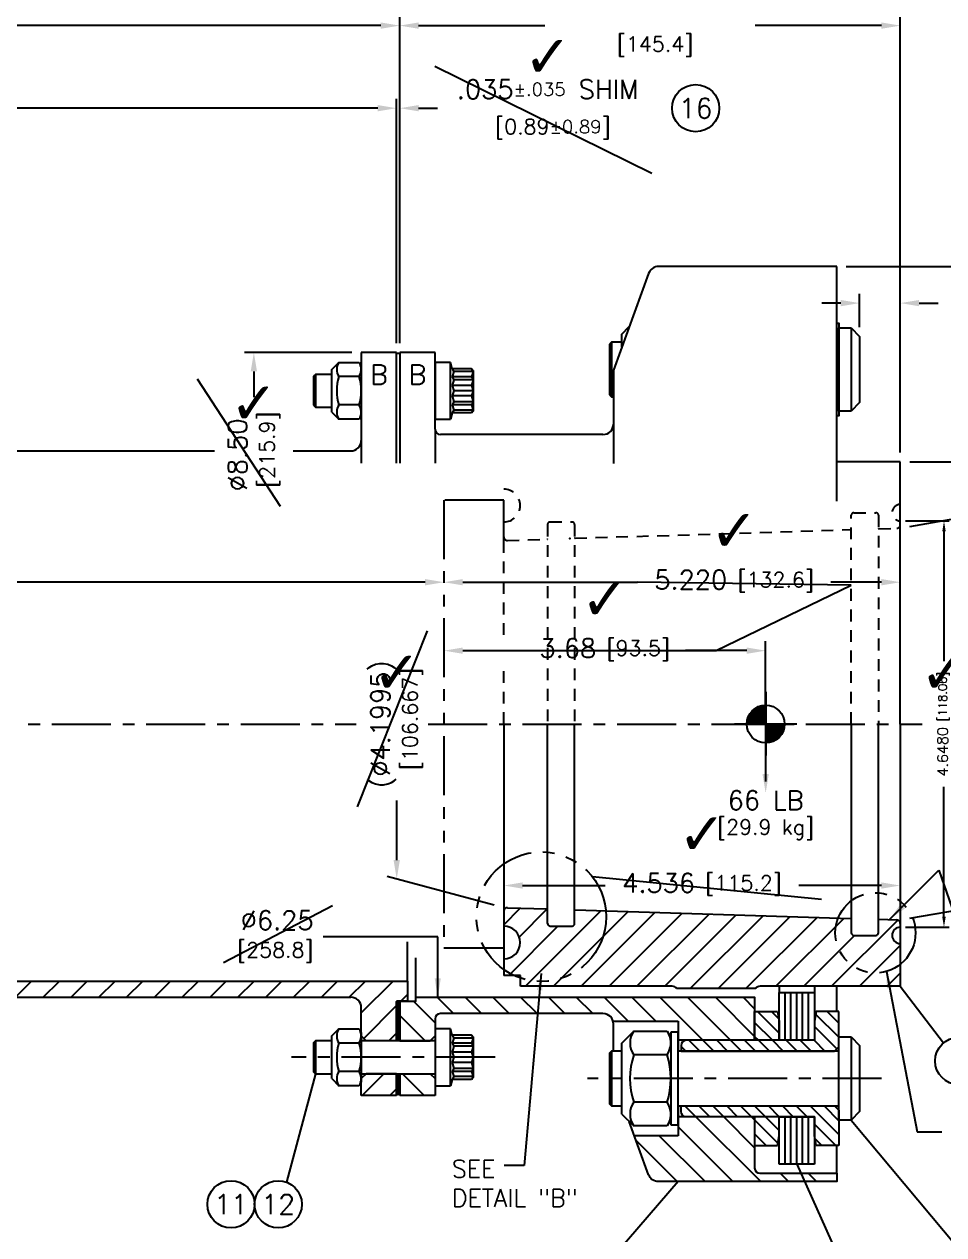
# Model space of a CAD drawing. Header units: inches. Extents: x 0 to 61.2, y 0 to 39.6.
# Drawn here: x 37.8 to 48.32, y 12.06 to 25.91 of the extents above; entities that cross this region are included whole.
import ezdxf
from ezdxf.enums import TextEntityAlignment as Align

# ---------------------------------------------------------------- set-up
doc = ezdxf.new("R2010")
doc.units = ezdxf.units.IN
doc.header["$LTSCALE"] = 0.54
doc.header["$MEASUREMENT"] = 0
for name, pattern in [('CENTER', [2, 1.25, -0.25, 0.25, -0.25]), ('HIDDEN', [0.375, 0.25, -0.125]), ('PHANTOM', [2.5, 1.25, -0.25, 0.25, -0.25, 0.25, -0.25])]:
    doc.linetypes.add(name, pattern=pattern)
for name, color, linetype in [('CENTER', 4, 'CENTER'), ('DIM', 1, 'Continuous'), ('DIM_QC_PASS', 3, 'Continuous'), ('HARD', 94, 'Continuous'), ('HIDDEN', 6, 'HIDDEN'), ('OBJ', 2, 'Continuous'), ('PHAN', 30, 'PHANTOM'), ('SHIM', 2, 'Continuous'), ('TEXT', 2, 'Continuous'), ('XHATCH', 3, 'Continuous')]:
    doc.layers.add(name, color=color, linetype=linetype)
doc.styles.add('ROMANS', font='romans')
doc.styles.get("Standard").update_dxf_attribs({"font": 'romans.shx'})
doc.dimstyles.get("Standard").update_dxf_attribs({"dimtxt": 0.156, "dimasz": 0.156, "dimexe": 0.0625, "dimexo": 0.0625, "dimgap": 0.09, "dimtad": 0, "dimdec": 3, "dimzin": 4, "dimdsep": 46, "dimtxsty": 'ROMANS', "dimcen": 0, "dimclrd": 1, "dimclre": 1, "dimclrt": 2, "dimazin": 1, "dimtfac": 0.8, "dimtdec": 3, "dimtofl": 0, "dimtmove": 0, "dimatfit": 3, "dimfxl": 1, "dimtolj": 1, "dimtzin": 4, "dimlwd": -1, "dimlwe": -1, "dimarcsym": 0})
doc.dimstyles.new('Standard$0', dxfattribs={"dimtxt": 0.156, "dimasz": 0.156, "dimexe": 0.0625, "dimexo": 0.0625, "dimgap": 0.09, "dimtad": 0, "dimdec": 3, "dimzin": 4, "dimdsep": 46, "dimtxsty": 'ROMANS', "dimcen": 0, "dimclrd": 1, "dimclre": 1, "dimclrt": 2, "dimazin": 1, "dimtfac": 0.8, "dimtdec": 3, "dimtofl": 0, "dimtmove": 0, "dimatfit": 3, "dimfxl": 1, "dimtolj": 1, "dimtzin": 4, "dimlwd": -1, "dimlwe": -1, "dimarcsym": 0})
pattern_1 = [(135, (3.04536, 0.80141), (-0.0795495, -0.0795495), [])]

# ---------------------------------------------------------------- blocks, each defined once
blk = doc.blocks.new('*D23')
at = {"layer": 'Defpoints', "color": 0, "transparency": 16777216}
for p in [(47.825, 20.143), (49.625, 15.977), (47.825, 15.66)]:
    blk.add_point(p, dxfattribs=at)
at = {"layer": 'DIM', "color": 1, "transparency": 16777216}
for p, q in [((47.933, 20.162), (49.733, 20.479)), ((49.625, 20.244), (49.625, 19.55)), ((49.625, 16.193), (49.625, 16.888)), ((47.933, 15.679), (49.733, 15.996))]:
    blk.add_line(p, q, dxfattribs=at)
for points in [[(49.589, 20.244), (49.661, 20.244), (49.625, 20.46)], [(49.589, 16.193), (49.661, 16.193), (49.625, 15.977)]]:
    blk.add_solid(points, dxfattribs=at)
at = {"layer": 'DIM', "color": 2, "transparency": 16777216, "char_height": 0.216, "attachment_point": 5, "rotation": 90, "style": 'ROMANS'}
for s, insert in [('\\A1;\\H0.8x; {\\o\\l\\H0.36288;[}113.868{\\H0.1512;\\S+0.025^ -0.000;}{\\o\\l\\H0.36288;]}', (50.01, 18.219)), ('\\A1;%%c4.4830{\\H0.1512;\\S+.0010^ -.0000;}', (49.341, 18.219))]:
    blk.add_mtext(s, dxfattribs=dict(at, insert=insert))
blk = doc.blocks.new('*D24')
at = {"layer": 'Defpoints', "color": 0, "transparency": 16777216}
for p in [(47.825, 20.901), (47.825, 14.901), (50.795, 14.901)]:
    blk.add_point(p, dxfattribs=at)
at = {"layer": 'DIM', "color": 1, "transparency": 16777216}
for p, q in [((47.933, 20.901), (50.903, 20.901)), ((50.795, 20.685), (50.795, 20.061))]:
    blk.add_line(p, q, dxfattribs=at)
blk.add_solid([(50.759, 20.685), (50.831, 20.685), (50.795, 20.901)], dxfattribs=at)
at = {"layer": 'DIM', "color": 2, "transparency": 16777216, "insert": (50.795, 19.401), "char_height": 0.216, "attachment_point": 5, "rotation": 90, "style": 'ROMANS'}
blk.add_mtext('\\A1;%%c6.00\\P\\H0.8x; [152.4]', dxfattribs=at)
blk = doc.blocks.new('*D25')
at = {"layer": 'Defpoints', "color": 0, "transparency": 16777216}
for p in [(47.099, 23.136), (47.099, 12.666), (51.695, 12.666)]:
    blk.add_point(p, dxfattribs=at)
at = {"layer": 'DIM', "color": 1, "transparency": 16777216}
for p, q in [((47.207, 23.136), (51.803, 23.136)), ((51.695, 22.92), (51.695, 21.178))]:
    blk.add_line(p, q, dxfattribs=at)
blk.add_solid([(51.659, 22.92), (51.731, 22.92), (51.695, 23.136)], dxfattribs=at)
at = {"layer": 'DIM', "color": 2, "transparency": 16777216, "insert": (51.695, 20.519), "char_height": 0.216, "attachment_point": 5, "rotation": 90, "style": 'ROMANS'}
blk.add_mtext('\\A1;%%c10.47\\P\\H0.8x; [265.9]', dxfattribs=at)
blk = doc.blocks.new('*D20')
at = {"layer": 'Defpoints', "color": 0, "transparency": 16777216}
for p in [(41.659, 22.151), (40.431, 13.651), (41.659, 13.651)]:
    blk.add_point(p, dxfattribs=at)
at = {"layer": 'DIM', "color": 1, "transparency": 16777216}
for p, q in [((41.551, 22.151), (40.323, 22.151)), ((40.431, 21.935), (40.431, 21.641))]:
    blk.add_line(p, q, dxfattribs=at)
blk.add_solid([(40.395, 21.935), (40.467, 21.935), (40.431, 22.151)], dxfattribs=at)
at = {"layer": 'DIM', "color": 2, "transparency": 16777216, "insert": (40.431, 20.981), "char_height": 0.216, "attachment_point": 5, "rotation": 90, "style": 'ROMANS'}
blk.add_mtext('\\A1;%%c8.50\\P\\H0.8x; [215.9]', dxfattribs=at)
blk = doc.blocks.new('es-hn6')
at = {"layer": 'HARD'}
for p, q in [((0, 0.281), (0.025, 0.325)), ((0, -0.281), (0, 0.281)), ((0.025, 0.325), (0.256, 0.325)), ((0.337, 0.244), (0.256, 0.325)), ((0.025, 0.162), (0.256, 0.162)), ((0.337, 0.244), (0.337, -0.244)), ((0.025, -0.162), (0.256, -0.162)), ((0.337, -0.244), (0.256, -0.325)), ((0.025, -0.325), (0, -0.281)), ((0.256, -0.325), (0.025, -0.325))]:
    blk.add_line(p, q, dxfattribs=at)
for centre, radius, start, end in [((0.143, 0.244), 0.143, 154.5389, 214.5389), ((0.138, 0.244), 0.143, 325.4611, 34.5389), ((0.535, 0), 0.535, 162.3292, 197.6708), ((-0.254, 0), 0.535, 342.3292, 17.6708), ((0.143, -0.244), 0.143, 145.4611, 205.4611), ((0.138, -0.244), 0.143, 325.4611, 34.5389)]:
    blk.add_arc(centre, radius, start, end, dxfattribs=at)
blk = doc.blocks.new('es-tb6')
at = {"layer": 'HARD'}
for p, q in [((0, 0.325), (0, -0.325)), ((0.176, 0.325), (0, 0.325)), ((0.176, -0.325), (0.176, 0.325)), ((0.195, 0.253), (0.176, 0.325)), ((0.415, 0.253), (0.195, 0.253)), ((0.195, 0.253), (0.215, 0.22)), ((0.215, 0.22), (0.195, 0.161)), ((0.415, 0.161), (0.195, 0.161)), ((0.195, 0.161), (0.215, 0.127)), ((0.435, 0.22), (0.215, 0.22)), ((0.435, 0.233), (0.415, 0.253)), ((0.415, 0.253), (0.435, 0.22)), ((0.435, 0.22), (0.415, 0.161)), ((0.415, 0.161), (0.435, 0.127)), ((0.435, 0.233), (0.435, -0.233)), ((0.215, 0.127), (0.195, 0.059)), ((0.415, 0.059), (0.195, 0.059)), ((0.195, 0.059), (0.215, 0)), ((0.215, 0), (0.195, -0.059)), ((0.435, 0.127), (0.215, 0.127)), ((0.435, 0), (0.215, 0)), ((0.435, 0.127), (0.415, 0.059)), ((0.415, 0.059), (0.435, 0)), ((0.435, 0), (0.415, -0.059)), ((0.415, -0.059), (0.195, -0.059)), ((0.195, -0.059), (0.215, -0.127)), ((0.215, -0.127), (0.195, -0.161)), ((0.435, -0.127), (0.215, -0.127)), ((0.415, -0.059), (0.435, -0.127)), ((0.435, -0.127), (0.415, -0.161)), ((0.195, -0.253), (0.176, -0.325)), ((0.415, -0.161), (0.195, -0.161)), ((0.195, -0.161), (0.215, -0.22)), ((0.215, -0.22), (0.195, -0.253)), ((0.415, -0.253), (0.195, -0.253)), ((0.435, -0.22), (0.215, -0.22)), ((0.415, -0.161), (0.435, -0.22)), ((0.435, -0.22), (0.415, -0.253)), ((0.435, -0.233), (0.415, -0.253)), ((0, -0.325), (0.176, -0.325))]:
    blk.add_line(p, q, dxfattribs=at)
blk = doc.blocks.new('es-hn10')
at = {"layer": 'HARD'}
for p, q in [((0, 0.469), (0.042, 0.541)), ((0, -0.469), (0, 0.469)), ((0.042, 0.541), (0.424, 0.541)), ((0.559, 0.406), (0.424, 0.541)), ((0.559, 0.406), (0.559, -0.406)), ((0.042, 0.271), (0.424, 0.271)), ((0.042, -0.271), (0.424, -0.271)), ((0.559, -0.406), (0.424, -0.541)), ((0.042, -0.541), (0, -0.469)), ((0.424, -0.541), (0.042, -0.541))]:
    blk.add_line(p, q, dxfattribs=at)
for centre, radius, start, end in [((0.239, 0.406), 0.239, 154.4747, 214.4747), ((0.226, 0.406), 0.239, 325.5253, 34.4747), ((0.894, 0), 0.894, 162.3637, 197.6363), ((-0.428, 0), 0.894, 342.3637, 17.6363), ((0.239, -0.406), 0.239, 145.5253, 205.5253), ((0.226, -0.406), 0.239, 325.5253, 34.4747)]:
    blk.add_arc(centre, radius, start, end, dxfattribs=at)
blk = doc.blocks.new('*D27')
at = {"layer": 'Defpoints', "color": 0, "transparency": 16777216}
for p in [(42.605, 18.741), (42.605, 17.901), (46.285, 17.901)]:
    blk.add_point(p, dxfattribs=at)
at = {"layer": 'DIM', "color": 1, "transparency": 16777216}
for p, q in [((46.285, 18.009), (46.285, 18.849)), ((42.821, 18.741), (43.523, 18.741)), ((46.069, 18.741), (45.367, 18.741))]:
    blk.add_line(p, q, dxfattribs=at)
for points in [[(42.821, 18.777), (42.821, 18.705), (42.605, 18.741)], [(46.069, 18.777), (46.069, 18.705), (46.285, 18.741)]]:
    blk.add_solid(points, dxfattribs=at)
at = {"layer": 'DIM', "color": 2, "transparency": 16777216, "insert": (44.445, 18.741), "char_height": 0.216, "attachment_point": 5, "style": 'ROMANS'}
blk.add_mtext('\\A1;3.68\\H0.8x; [93.5]', dxfattribs=at)
blk = doc.blocks.new('*D28')
at = {"layer": 'Defpoints', "color": 0, "transparency": 16777216}
for p in [(43.289, 20.001), (42.065, 16.13), (43.289, 15.802)]:
    blk.add_point(p, dxfattribs=at)
at = {"layer": 'DIM', "color": 1, "transparency": 16777216}
for p, q in [((42.065, 16.346), (42.065, 17.027)), ((43.181, 15.831), (41.957, 16.159))]:
    blk.add_line(p, q, dxfattribs=at)
blk.add_solid([(42.029, 16.346), (42.101, 16.346), (42.065, 16.13)], dxfattribs=at)
at = {"layer": 'DIM', "color": 2, "transparency": 16777216, "insert": (42.065, 17.901), "char_height": 0.216, "attachment_point": 5, "rotation": 90, "style": 'ROMANS'}
blk.add_mtext('\\A1;(%%c4.1995)\\P\\H0.8x; [106.667]', dxfattribs=at)
blk = doc.blocks.new('*D30')
at = {"layer": 'Defpoints', "color": 0, "transparency": 16777216}
for p in [(42.099, 24.947), (42.064, 22.151), (42.099, 22.151)]:
    blk.add_point(p, dxfattribs=at)
at = {"layer": 'DIM', "color": 1, "transparency": 16777216}
for p, q in [((41.848, 24.947), (41.632, 24.947)), ((42.064, 22.259), (42.064, 25.055)), ((42.099, 22.259), (42.099, 25.055)), ((42.315, 24.947), (42.531, 24.947))]:
    blk.add_line(p, q, dxfattribs=at)
for points in [[(41.848, 24.983), (41.848, 24.911), (42.064, 24.947)], [(42.315, 24.983), (42.315, 24.911), (42.099, 24.947)]]:
    blk.add_solid(points, dxfattribs=at)
at = {"layer": 'DIM', "color": 2, "transparency": 16777216, "char_height": 0.216, "attachment_point": 5, "style": 'ROMANS'}
for s, insert in [('\\A1;.035{\\H0.1512;±.035} SHIM', (43.792, 25.163)), ('\\A1;\\H0.8x; [0.89{\\H0.1512;±0.89}]', (43.792, 24.707))]:
    blk.add_mtext(s, dxfattribs=dict(at, insert=insert))
blk = doc.blocks.new('*D31')
at = {"layer": 'Defpoints', "color": 0, "transparency": 16777216}
for p in [(42.064, 24.947), (19.5, 24.041), (42.064, 22.151)]:
    blk.add_point(p, dxfattribs=at)
at = {"layer": 'DIM', "color": 1, "transparency": 16777216}
for p, q in [((19.5, 24.149), (19.5, 25.055)), ((19.716, 24.947), (29.337, 24.947)), ((41.848, 24.947), (32.227, 24.947)), ((42.064, 22.259), (42.064, 25.055))]:
    blk.add_line(p, q, dxfattribs=at)
for points in [[(19.716, 24.983), (19.716, 24.911), (19.5, 24.947)], [(41.848, 24.983), (41.848, 24.911), (42.064, 24.947)]]:
    blk.add_solid(points, dxfattribs=at)
at = {"layer": 'DIM', "color": 2, "transparency": 16777216, "insert": (30.782, 24.947), "char_height": 0.216, "attachment_point": 5, "style": 'ROMANS'}
blk.add_mtext('\\A1;CENTER SECTION', dxfattribs=at)
blk = doc.blocks.new('*D32')
at = {"layer": 'Defpoints', "color": 0, "transparency": 16777216}
for p in [(42.099, 25.892), (19.465, 24.041), (42.099, 22.151)]:
    blk.add_point(p, dxfattribs=at)
at = {"layer": 'DIM', "color": 1, "transparency": 16777216}
for p, q in [((19.465, 24.149), (19.465, 26)), ((42.099, 22.259), (42.099, 26)), ((19.681, 25.892), (26.575, 25.892)), ((41.883, 25.892), (34.989, 25.892))]:
    blk.add_line(p, q, dxfattribs=at)
for points in [[(19.681, 25.928), (19.681, 25.856), (19.465, 25.892)], [(41.883, 25.928), (41.883, 25.856), (42.099, 25.892)]]:
    blk.add_solid(points, dxfattribs=at)
at = {"layer": 'DIM', "color": 2, "transparency": 16777216, "insert": (30.782, 25.892), "char_height": 0.216, "attachment_point": 5, "style": 'ROMANS'}
blk.add_mtext('\\A1;28.299 RIGID FLANGE TO SLEEVE FLANGE (COLD) \\P\\H0.8x;[718.79]', dxfattribs=at)
blk = doc.blocks.new('*D33')
at = {"layer": 'Defpoints', "color": 0, "transparency": 16777216}
for p in [(47.825, 26.837), (18.27, 22.686), (47.825, 20.901)]:
    blk.add_point(p, dxfattribs=at)
at = {"layer": 'DIM', "color": 1, "transparency": 16777216}
for p, q in [((18.27, 25.384), (18.27, 26.945)), ((47.825, 21.009), (47.825, 26.945)), ((18.486, 26.837), (30.8, 26.837)), ((47.609, 26.837), (35.295, 26.837)), ((18.27, 22.794), (18.27, 24.463))]:
    blk.add_line(p, q, dxfattribs=at)
for points in [[(18.486, 26.873), (18.486, 26.801), (18.27, 26.837)], [(47.609, 26.873), (47.609, 26.801), (47.825, 26.837)]]:
    blk.add_solid(points, dxfattribs=at)
at = {"layer": 'DIM', "color": 2, "transparency": 16777216, "insert": (33.048, 26.837), "char_height": 0.216, "attachment_point": 5, "style": 'ROMANS'}
blk.add_mtext('\\A1;(35.220 COLD-INSTALLED) \\P\\H0.8x;[894.6]', dxfattribs=at)
blk = doc.blocks.new('*D34')
at = {"layer": 'Defpoints', "color": 0, "transparency": 16777216}
for p in [(47.825, 25.892), (42.099, 22.151), (47.825, 20.901)]:
    blk.add_point(p, dxfattribs=at)
at = {"layer": 'DIM', "color": 1, "transparency": 16777216}
for p, q in [((42.099, 22.259), (42.099, 26)), ((47.825, 21.009), (47.825, 26)), ((42.315, 25.892), (43.759, 25.892)), ((47.609, 25.892), (46.166, 25.892))]:
    blk.add_line(p, q, dxfattribs=at)
for points in [[(42.315, 25.928), (42.315, 25.856), (42.099, 25.892)], [(47.609, 25.928), (47.609, 25.856), (47.825, 25.892)]]:
    blk.add_solid(points, dxfattribs=at)
at = {"layer": 'DIM', "color": 2, "transparency": 16777216, "char_height": 0.216, "attachment_point": 5, "style": 'ROMANS'}
for s, insert in [('\\A1;5.726 (COLD)', (44.962, 26.165)), ('\\A1;\\H0.8x; [145.4]', (44.962, 25.652))]:
    blk.add_mtext(s, dxfattribs=dict(at, insert=insert))
blk = doc.blocks.new('*D35')
at = {"layer": 'Defpoints', "color": 0, "transparency": 16777216}
for p in [(42.605, 19.524), (47.825, 19.524), (47.825, 19.524)]:
    blk.add_point(p, dxfattribs=at)
at = {"layer": 'DIM', "color": 1, "transparency": 16777216}
for p, q in [((42.821, 19.524), (44.818, 19.524)), ((47.609, 19.524), (47.032, 19.524))]:
    blk.add_line(p, q, dxfattribs=at)
for points in [[(42.821, 19.56), (42.821, 19.488), (42.605, 19.524)], [(47.609, 19.56), (47.609, 19.488), (47.825, 19.524)]]:
    blk.add_solid(points, dxfattribs=at)
at = {"layer": 'DIM', "color": 2, "transparency": 16777216, "insert": (45.925, 19.524), "char_height": 0.216, "attachment_point": 5, "style": 'ROMANS'}
blk.add_mtext('\\A1;5.220\\H0.8x; [132.6]', dxfattribs=at)
blk = doc.blocks.new('*D36')
at = {"layer": 'Defpoints', "color": 0, "transparency": 16777216}
for p in [(18.27, 19.524), (42.605, 19.524), (42.605, 19.524)]:
    blk.add_point(p, dxfattribs=at)
at = {"layer": 'DIM', "color": 1, "transparency": 16777216}
for p, q in [((18.486, 19.524), (27.357, 19.524)), ((42.389, 19.524), (33.518, 19.524))]:
    blk.add_line(p, q, dxfattribs=at)
for points in [[(18.486, 19.56), (18.486, 19.488), (18.27, 19.524)], [(42.389, 19.56), (42.389, 19.488), (42.605, 19.524)]]:
    blk.add_solid(points, dxfattribs=at)
at = {"layer": 'DIM', "color": 2, "transparency": 16777216, "insert": (30.438, 19.524), "char_height": 0.216, "attachment_point": 5, "style": 'ROMANS'}
blk.add_mtext('\\A1;30.000 NOMINAL SHAFT SEPARATION\\P\\H0.8x;[762.0]', dxfattribs=at)
blk = doc.blocks.new('*D37')
at = {"layer": 'Defpoints', "color": 0, "transparency": 16777216}
for p in [(43.289, 16.054), (47.825, 16.054), (47.825, 16.054)]:
    blk.add_point(p, dxfattribs=at)
at = {"layer": 'DIM', "color": 1, "transparency": 16777216}
for p, q in [((43.505, 16.054), (44.451, 16.054)), ((47.609, 16.054), (46.664, 16.054))]:
    blk.add_line(p, q, dxfattribs=at)
for points in [[(43.505, 16.09), (43.505, 16.018), (43.289, 16.054)], [(47.609, 16.09), (47.609, 16.018), (47.825, 16.054)]]:
    blk.add_solid(points, dxfattribs=at)
at = {"layer": 'DIM', "color": 2, "transparency": 16777216, "insert": (45.557, 16.054), "char_height": 0.216, "attachment_point": 5, "style": 'ROMANS'}
blk.add_mtext('\\A1;4.536\\H0.8x; [115.2]', dxfattribs=at)
blk = doc.blocks.new('*D49')
at = {"layer": 'Defpoints', "color": 0, "transparency": 16777216}
for p in [(47.825, 22.717), (47.36, 22.335), (47.825, 20.901)]:
    blk.add_point(p, dxfattribs=at)
at = {"layer": 'DIM', "color": 1, "transparency": 16777216}
for p, q in [((47.144, 22.717), (46.928, 22.717)), ((47.36, 22.443), (47.36, 22.825)), ((47.825, 21.009), (47.825, 22.825)), ((48.041, 22.717), (48.257, 22.717))]:
    blk.add_line(p, q, dxfattribs=at)
for points in [[(47.144, 22.753), (47.144, 22.681), (47.36, 22.717)], [(48.041, 22.753), (48.041, 22.681), (47.825, 22.717)]]:
    blk.add_solid(points, dxfattribs=at)
at = {"layer": 'DIM', "color": 2, "transparency": 16777216, "insert": (49.174, 22.717), "char_height": 0.216, "attachment_point": 5, "style": 'ROMANS'}
blk.add_mtext('\\A1;.465\\H0.8x; [11.8]', dxfattribs=at)
blk = doc.blocks.new('*D64')
at = {"layer": 'Defpoints', "color": 0, "transparency": 16777216}
for p in [(47.825, 20.225), (48.325, 20.225), (47.825, 15.577)]:
    blk.add_point(p, dxfattribs=at)
at = {"layer": 'DIM', "color": 1, "transparency": 16777216}
for p, q in [((47.885, 20.225), (48.385, 20.225)), ((48.325, 20.105), (48.325, 18.619)), ((48.325, 15.697), (48.325, 17.184)), ((47.885, 15.577), (48.385, 15.577))]:
    blk.add_line(p, q, dxfattribs=at)
for points in [[(48.305, 20.105), (48.345, 20.105), (48.325, 20.225)], [(48.305, 15.697), (48.345, 15.697), (48.325, 15.577)]]:
    blk.add_solid(points, dxfattribs=at)
at = {"layer": 'DIM', "color": 2, "transparency": 16777216, "insert": (48.325, 17.901), "char_height": 0.12, "attachment_point": 5, "rotation": 90, "style": 'ROMANS'}
blk.add_mtext('\\A1;4.6480\\H0.8x; [118.06]', dxfattribs=at)

msp = doc.modelspace()

# ---------------------------------------------------------------- hatches: boundary and pattern name
at = {"layer": 'XHATCH'}
h = msp.add_hatch(dxfattribs=at)
h.set_pattern_fill('ANSI31', color=256, scale=1.8)
h.paths.add_polyline_path([(47.08151, 15.51241, -0.09501093), (47.11406, 15.68214), (44.45938, 15.7651, -0.59822874), (43.28936, 15.18348), (43.28936, 15.02641), (43.47936, 15.02641), (43.47936, 14.90141), (45.21686, 14.90141, -0.23606798), (45.26686, 14.87641), (46.17186, 14.87641, -0.23606798), (46.22186, 14.90141), (47.82536, 14.90141), (47.82536, 15.15281, -0.62728995)])
h.paths.add_polyline_path([(44.45938, 15.7651), (44.10551, 15.77616, 0.42339338), (44.10036, 15.77116), (44.10036, 15.61991, -0.41421356), (44.07036, 15.58991), (43.81936, 15.58991, -0.41421356), (43.78936, 15.61991), (43.78936, 15.78119, 0.40509295), (43.78451, 15.78619), (43.33061, 15.80037, 0.42339338), (43.28936, 15.76039), (43.28936, 15.58991, -1), (43.28936, 15.21391), (43.28936, 15.18348, 0.59822874)])
h.paths.add_polyline_path([(47.82536, 15.38941, -1), (47.82536, 15.57741), (47.82536, 15.62114, 0.40509295), (47.78661, 15.66112), (47.58051, 15.66756, 0.42339338), (47.57536, 15.66256), (47.57536, 15.51341, -0.41421356), (47.54536, 15.48341), (47.29436, 15.48341, -0.41421356), (47.26436, 15.51341), (47.26436, 15.6726, 0.40509295), (47.25951, 15.67759), (47.11406, 15.68214, 0.09501093), (47.08151, 15.51241, 0.62728995), (47.82536, 15.15281)], flags=17)
h = msp.add_hatch(dxfattribs=at)
h.set_pattern_fill('ANSI31', color=256, scale=1.8)
h.set_pattern_definition([(45, (3.04536, 0.8014), (-0.159099, 0.159099), [])])
h.paths.add_polyline_path([(22.46536, 13.19041), (21.96536, 13.19041), (21.96536, 13.40791), (21.09036, 13.40791), (21.09036, 12.99641), (22.06536, 12.99641, -0.41421356), (22.12536, 12.93641), (22.12536, 12.66641), (22.46536, 12.66641)])
h.paths.add_polyline_path([(22.58536, 14.77641), (33.52036, 14.77641, 0.00761408), (33.56513, 14.96141), (21.09036, 14.96141), (21.09036, 14.28291), (21.96536, 14.28291), (21.96536, 14.50041), (22.46536, 14.50041), (22.46536, 14.65641, -0.41421356)])
h.paths.add_polyline_path([(42.06436, 13.90141), (41.71636, 13.90141), (41.65936, 13.84441), (41.65936, 13.65141), (42.06436, 13.65141)])
h.paths.add_polyline_path([(42.18936, 14.96141), (33.81513, 14.96141, -0.00761408), (33.77036, 14.77641), (41.53936, 14.77641, -0.41421356), (41.65936, 14.65641), (41.65936, 14.33341), (41.71636, 14.27641), (42.06436, 14.27641), (42.06436, 14.72966), (42.09936, 14.72966), (42.09936, 14.72991), (42.18936, 14.72991)])
h = msp.add_hatch(dxfattribs=at)
h.set_pattern_fill('ANSI31', color=256, scale=1.8, angle=90)
h.set_pattern_definition([(135, (3.04536, 0.8014), (-0.159099, -0.159099), [])])
h.paths.add_polyline_path([(46.21936, 12.76141, -0.41421356), (46.15936, 12.82141), (46.15936, 13.40841), (45.28436, 13.40841), (45.28436, 13.19091), (44.78475, 13.19091), (44.94692, 12.74537, 0.31529879), (45.05968, 12.66641), (47.09936, 12.66641), (47.09936, 12.76141)])
h.paths.add_polyline_path([(42.50436, 13.84441), (42.44736, 13.90141), (42.09936, 13.90141), (42.09936, 13.65141), (42.50436, 13.65141)])
h.paths.add_polyline_path([(46.15936, 14.77641), (42.28436, 14.77641), (42.28436, 14.72991), (42.09936, 14.72991), (42.09936, 14.27641), (42.44736, 14.27641), (42.50436, 14.33341), (42.50436, 14.52891, -0.41421356), (42.56436, 14.58891), (44.42436, 14.58891, -0.33718817), (44.54001, 14.50091), (45.28436, 14.50091), (45.28436, 14.28341), (46.15936, 14.28341)])
h = msp.add_hatch(dxfattribs=at)
h.set_pattern_fill('ANSI31', color=256, scale=0.9, angle=90)
h.set_pattern_definition(pattern_1)
h.paths.add_polyline_path([(47.12236, 14.61091), (46.86175, 14.61091), (46.84236, 14.50091), (46.84236, 14.28341), (45.37736, 14.28341, 0.41421356), (45.31736, 14.22341), (45.31736, 14.15891), (47.07286, 14.15891), (47.12236, 14.20841)])
h.paths.add_polyline_path([(47.12236, 13.48341), (47.07286, 13.53291), (45.31736, 13.53291), (45.31736, 13.46841, 0.41421356), (45.37736, 13.40841), (46.84236, 13.40841), (46.84236, 13.19091), (46.86175, 13.08091), (47.12236, 13.08091)])
h = msp.add_hatch(dxfattribs=at)
h.set_pattern_fill('ANSI31', color=256, scale=0.9, angle=90)
h.set_pattern_definition(pattern_1)
h.paths.add_polyline_path([(46.43936, 14.50091), (46.41996, 14.61091), (46.15936, 14.61091), (46.15936, 14.28341), (46.43936, 14.28341)])
h.paths.add_polyline_path([(46.43936, 13.19091), (46.43936, 13.40841), (46.15936, 13.40841), (46.15936, 13.08091), (46.41996, 13.08091)])

# ---------------------------------------------------------------- linework, layer by layer
at = {"layer": 'CENTER'}
for p, q in [((15.44041, 17.90141), (41.60066, 17.90141)), ((42.42536, 17.90141), (48.07536, 17.90141)), ((43.18936, 14.08891), (40.86336, 14.08891)), ((47.61036, 13.84591), (44.24736, 13.84591))]:
    msp.add_line(p, q, dxfattribs=at)
at = {"layer": 'DIM', "color": 1}
for p, q in [((46.28536, 18.26878), (46.28536, 17.54099)), ((46.64297, 17.90141), (45.92775, 17.90141))]:
    msp.add_line(p, q, dxfattribs=at)
at = {"layer": 'DIM'}
for p, q in [((47.82536, 14.90141), (48.31993, 14.25392)), ((41.13486, 13.90141), (40.80239, 12.66062)), ((47.26236, 13.36941), (49.33712, 10.8968)), ((46.64086, 12.86641), (47.42669, 11.11945)), ((45.28436, 12.66641), (43.90816, 11.07731))]:
    msp.add_line(p, q, dxfattribs=at)
at = {"layer": 'DIM', "color": 1, "const_width": 0.216}
for points in [[(46.28536, 18.00941, 0.41421356), (46.17736, 17.90141, 1)], [(46.28536, 17.79341, 0.41421356), (46.39336, 17.90141, 1)]]:
    msp.add_lwpolyline(points, format="xyb", dxfattribs=at)
at = {"layer": 'DIM'}
msp.add_lwpolyline([(46.28536, 17.24541), (46.28536, 17.90141)], dxfattribs=at)
for centre in [(45.48436, 24.94703), (48.49322, 14.04686), (40.16968, 12.40703), (40.70968, 12.40703)]:
    msp.add_circle(centre, 0.27, dxfattribs=at)
at = {"layer": 'DIM', "color": 1}
msp.add_circle((46.28536, 17.90141), 0.216, dxfattribs=at)
at = {"layer": 'DIM'}
msp.add_solid([(46.32136, 17.32923), (46.28536, 17.11323), (46.24936, 17.32923)], dxfattribs=at)
at = {"layer": 'HARD'}
for p, q in [((44.64036, 22.36304), (44.72497, 22.44765)), ((44.64036, 22.21518), (44.64036, 22.36304)), ((47.12236, 22.43341), (47.26236, 22.43341)), ((47.12236, 21.48041), (47.12236, 22.43341)), ((47.26236, 22.43341), (47.36036, 22.33541)), ((47.26236, 22.43341), (47.26236, 21.48041)), ((47.36036, 22.33541), (47.36036, 21.57841)), ((44.52081, 22.26941), (44.49736, 22.24596)), ((44.49736, 22.24596), (44.49736, 21.66786)), ((44.64036, 22.26941), (44.52081, 22.26941)), ((44.52081, 22.26941), (44.52081, 21.64441)), ((41.13486, 21.90141), (41.11336, 21.87991)), ((41.32236, 21.90141), (41.13486, 21.90141)), ((41.13486, 21.90141), (41.13486, 21.52641)), ((41.11336, 21.87991), (41.11336, 21.54791)), ((44.49736, 21.66786), (44.52081, 21.64441)), ((44.52081, 21.64441), (44.54436, 21.64441)), ((41.11336, 21.54791), (41.13486, 21.52641)), ((41.13486, 21.52641), (41.32236, 21.52641)), ((47.26236, 21.48041), (47.12236, 21.48041)), ((47.36036, 21.57841), (47.26236, 21.48041)), ((41.13486, 14.27641), (41.13486, 13.90141)), ((42.50436, 14.27641), (41.65936, 14.27641)), ((45.28436, 14.37691), (45.19936, 14.37691)), ((45.19936, 14.37691), (45.19936, 14.31466)), ((45.28436, 13.31491), (45.28436, 14.37691)), ((47.12236, 14.32241), (47.26236, 14.32241)), ((47.12236, 13.36941), (47.12236, 14.32241)), ((47.26236, 14.32241), (47.36036, 14.22441)), ((47.26236, 14.32241), (47.26236, 13.36941)), ((44.52081, 14.15841), (44.52081, 13.53341)), ((47.12236, 14.15841), (45.28436, 14.15841)), ((47.36036, 14.22441), (47.36036, 13.46741)), ((41.65936, 13.90141), (42.50436, 13.90141)), ((45.28436, 13.53341), (47.12236, 13.53341)), ((47.36036, 13.46741), (47.26236, 13.36941)), ((45.19936, 13.37716), (45.19936, 13.31491)), ((45.19936, 13.31491), (45.28436, 13.31491)), ((47.26236, 13.36941), (47.12236, 13.36941))]:
    msp.add_line(p, q, dxfattribs=at)
for points in [[(41.32236, 14.27641), (41.13486, 14.27641), (41.11336, 14.25491), (41.11336, 13.92291), (41.13486, 13.90141), (41.32236, 13.90141)], [(44.64036, 14.15841), (44.52081, 14.15841), (44.49736, 14.13496), (44.49736, 13.55686), (44.52081, 13.53341), (44.64036, 13.53341)]]:
    msp.add_lwpolyline(points, dxfattribs=at)
at = {"layer": 'HIDDEN'}
for p, q in [((47.26436, 17.90141), (47.26436, 20.28941)), ((47.29436, 20.31941), (47.54536, 20.31941)), ((47.57536, 20.28941), (47.57536, 17.90141)), ((43.78936, 20.18291), (43.78936, 17.90141)), ((43.81936, 20.21291), (44.07036, 20.21291)), ((44.10036, 20.18291), (44.10036, 17.90141)), ((44.10551, 20.02667), (47.25951, 20.12523)), ((47.58051, 20.13526), (47.78661, 20.1417)), ((43.28936, 18.92131), (43.28936, 20.00116)), ((43.33061, 20.00245), (43.78451, 20.01663)), ((43.28936, 17.90141), (43.28936, 18.56131))]:
    msp.add_line(p, q, dxfattribs=at)
for centre, radius, start, end in [((43.28936, 20.40091), 0.188, 270, 90), ((47.82536, 20.31941), 0.094, 90, 270), ((47.29436, 20.28941), 0.03, 90, 180), ((47.54536, 20.28941), 0.03, 0, 90), ((43.81936, 20.18291), 0.03, 90, 180), ((44.07036, 20.18291), 0.03, 0, 90), ((47.25936, 20.13023), 0.005, 271.789911, 0), ((47.58036, 20.14026), 0.005, 180, 271.789911), ((47.78536, 20.18168), 0.04, 271.789911, 0), ((43.32936, 20.04243), 0.04, 180, 271.789911), ((43.78436, 20.02163), 0.005, 271.789911, 0), ((44.10536, 20.03166), 0.005, 180, 271.789911)]:
    msp.add_arc(centre, radius, start, end, dxfattribs=at)
at = {"layer": 'OBJ'}
for p, q in [((47.09936, 23.13641), (45.05968, 23.13641)), ((47.09936, 20.45141), (47.09936, 23.13641)), ((44.94692, 23.05745), (44.54436, 21.95142)), ((42.06436, 22.15141), (41.65936, 22.15141)), ((41.65936, 22.15141), (41.65936, 21.14641)), ((42.06436, 20.88714), (42.06436, 22.15141)), ((42.50436, 22.15141), (42.09936, 22.15141)), ((42.09936, 22.15141), (42.09936, 20.88714)), ((42.50436, 21.27391), (42.50436, 22.15141)), ((44.54436, 21.95142), (44.54436, 21.33391)), ((44.54436, 21.33391), (44.54436, 20.88391)), ((42.50436, 21.27391), (42.50436, 20.88714)), ((44.42436, 21.21391), (42.56436, 21.21391)), ((41.65936, 21.14641), (41.65936, 20.88714)), ((33.77036, 21.02641), (39.9811, 21.02641)), ((40.8811, 21.02641), (41.53936, 21.02641)), ((47.82536, 20.90141), (47.09936, 20.90141)), ((47.82536, 17.90141), (47.82536, 20.90141)), ((43.28936, 17.90141), (43.28936, 15.02641)), ((43.78936, 15.61991), (43.78936, 17.90141)), ((44.10036, 15.61991), (44.10036, 17.90141)), ((47.26436, 17.90141), (47.26436, 15.51341)), ((47.57536, 15.51341), (47.57536, 17.90141)), ((47.82536, 17.90141), (47.82536, 15.65991)), ((43.33061, 15.80037), (43.78451, 15.78619)), ((44.10551, 15.77616), (47.25951, 15.67759)), ((47.58051, 15.66756), (47.78661, 15.66112)), ((47.82536, 15.65991), (47.82536, 14.90141)), ((43.81936, 15.58991), (44.07036, 15.58991)), ((42.18936, 14.96141), (42.18936, 15.41141)), ((47.29436, 15.48341), (47.54536, 15.48341)), ((42.28436, 14.77641), (42.28436, 15.22641)), ((33.81513, 14.96141), (42.18936, 14.96141)), ((42.18936, 14.96141), (42.18936, 14.72966)), ((43.47936, 15.02641), (43.28936, 15.02641)), ((43.47936, 14.90141), (43.47936, 15.02641)), ((45.21686, 14.90141), (43.47936, 14.90141)), ((46.17186, 14.87641), (45.26686, 14.87641)), ((47.82536, 14.90141), (46.22186, 14.90141)), ((46.43936, 14.90141), (46.43936, 14.83041)), ((46.43936, 14.28341), (46.43936, 14.83041)), ((46.43936, 14.83041), (46.84236, 14.83041)), ((46.50652, 14.28341), (46.50652, 14.83041)), ((46.57369, 14.28341), (46.57369, 14.83041)), ((46.64086, 14.28341), (46.64086, 14.83041)), ((46.70802, 14.28341), (46.70802, 14.83041)), ((46.77519, 14.28341), (46.77519, 14.83041)), ((46.84236, 14.90141), (46.84236, 14.83041)), ((46.84236, 14.83041), (46.84236, 14.28341)), ((47.09936, 14.61091), (47.09936, 14.90141)), ((33.77036, 14.77641), (41.53936, 14.77641)), ((42.18936, 14.72966), (42.06436, 14.72966)), ((42.06436, 14.72966), (42.06436, 14.27641)), ((41.65936, 14.27641), (41.65936, 14.65641)), ((44.42436, 14.58891), (42.56436, 14.58891)), ((46.15936, 14.28341), (46.15936, 14.61091)), ((46.15936, 14.61091), (46.41996, 14.61091)), ((46.41996, 14.61091), (46.43936, 14.50091)), ((47.12236, 14.20841), (47.12236, 14.61091)), ((42.50436, 14.52891), (42.50436, 14.27641)), ((44.54001, 14.50091), (45.28436, 14.50091)), ((44.54436, 14.15841), (44.54436, 14.46891)), ((45.28436, 14.50091), (45.28436, 14.15841)), ((46.43936, 14.50091), (46.43936, 14.28341)), ((41.71636, 14.27641), (41.65936, 14.33341)), ((42.06436, 14.27641), (41.71636, 14.27641)), ((42.09936, 14.27641), (42.44736, 14.27641)), ((42.44736, 14.27641), (42.50436, 14.33341)), ((46.15936, 14.28341), (45.28436, 14.28341)), ((46.43936, 14.28341), (46.15936, 14.28341)), ((46.84236, 14.28341), (46.43936, 14.28341)), ((45.31736, 14.22341), (45.31736, 14.15891)), ((45.31736, 14.15891), (47.07286, 14.15891)), ((47.07286, 14.15891), (47.12236, 14.20841)), ((41.65936, 13.65141), (41.65936, 13.90141)), ((41.71636, 13.90141), (41.65936, 13.84441)), ((42.06436, 13.90141), (41.71636, 13.90141)), ((42.06436, 13.90141), (42.06436, 13.65141)), ((42.09936, 13.90141), (42.44736, 13.90141)), ((42.09936, 13.65141), (42.09936, 13.90141)), ((42.44736, 13.90141), (42.50436, 13.84441)), ((42.50436, 13.90141), (42.50436, 13.65141)), ((42.06436, 13.65141), (41.65936, 13.65141)), ((42.50436, 13.65141), (42.09936, 13.65141)), ((45.28436, 13.53341), (45.28436, 13.19091)), ((45.31736, 13.46841), (45.31736, 13.53291)), ((45.31736, 13.53291), (47.07286, 13.53291)), ((47.07286, 13.53291), (47.12236, 13.48341)), ((47.12236, 13.48341), (47.12236, 13.08091)), ((46.15936, 13.40841), (45.28436, 13.40841)), ((46.15936, 13.40841), (46.15936, 13.08091)), ((46.43936, 13.40841), (46.15936, 13.40841)), ((46.43936, 13.19091), (46.43936, 13.40841)), ((46.43936, 13.40841), (46.84236, 13.40841)), ((46.43936, 12.86641), (46.43936, 13.40841)), ((46.50652, 12.86641), (46.50652, 13.40841)), ((46.57369, 12.86641), (46.57369, 13.40841)), ((46.64086, 12.86641), (46.64086, 13.40841)), ((46.70802, 12.86641), (46.70802, 13.40841)), ((46.77519, 12.86641), (46.77519, 13.40841)), ((46.84236, 13.40841), (46.84236, 12.86641)), ((45.28436, 13.19091), (44.78475, 13.19091)), ((46.41996, 13.08091), (46.43936, 13.19091)), ((46.15936, 13.08091), (46.41996, 13.08091)), ((47.09936, 12.76141), (47.09936, 13.08091)), ((46.84236, 12.86641), (46.43936, 12.86641))]:
    msp.add_line(p, q, dxfattribs=at)
for points in [[(47.09936, 22.48791), (47.12236, 22.48791), (47.12236, 21.42591), (47.09936, 21.42591)], [(42.09936, 14.27641), (42.09936, 14.72991), (42.28436, 14.72991), (42.28436, 14.77641), (46.15936, 14.77641), (46.15936, 14.28341)]]:
    msp.add_lwpolyline(points, dxfattribs=at)
for points in [[(47.12236, 14.61091), (46.86175, 14.61091), (46.84236, 14.50091), (46.84236, 14.28341), (45.37736, 14.28341, 0.41421356), (45.31736, 14.22341, 0.41421356)], [(47.12236, 13.08091), (46.86175, 13.08091), (46.84236, 13.19091), (46.84236, 13.40841), (45.37736, 13.40841, -0.41421356), (45.31736, 13.46841, -0.41421356)], [(46.21936, 12.76141), (47.09936, 12.76141), (47.09936, 12.66641), (45.05968, 12.66641, -0.31529879), (44.94692, 12.74537), (44.72497, 13.35518)], [(46.15936, 13.40841), (46.15936, 12.82141, 0.41421356), (46.21936, 12.76141)]]:
    msp.add_lwpolyline(points, format="xyb", dxfattribs=at)
for centre, radius, start, end in [((45.05968, 23.01641), 0.12, 90, 160), ((44.42436, 21.33391), 0.12, 270, 360), ((42.56436, 21.27391), 0.06, 180, 270), ((41.53936, 21.14641), 0.12, 270, 360), ((43.32936, 15.76039), 0.04, 88.210089, 180), ((43.78436, 15.78119), 0.005, 0, 88.210089), ((44.10536, 15.77116), 0.005, 88.210089, 180), ((47.25936, 15.6726), 0.005, 0, 88.210089), ((47.58036, 15.66256), 0.005, 88.210089, 180), ((47.78536, 15.62114), 0.04, 0, 88.210089), ((43.28936, 15.40191), 0.188, 270, 90), ((43.81936, 15.61991), 0.03, 180, 270), ((44.07036, 15.61991), 0.03, 270, 0), ((47.29436, 15.51341), 0.03, 180, 270), ((47.54536, 15.51341), 0.03, 270, 0), ((47.82536, 15.48341), 0.094, 90, 270), ((45.21686, 14.83891), 0.0625, 36.869898, 90), ((46.22186, 14.83891), 0.0625, 90, 143.130102), ((41.53936, 14.65641), 0.12, 0, 90), ((42.56436, 14.52891), 0.06, 90, 180), ((44.42436, 14.46891), 0.12, 360, 90)]:
    msp.add_arc(centre, radius, start, end, dxfattribs=at)
at = {"layer": 'PHAN'}
for p, q in [((43.28936, 20.46141), (42.60536, 20.46141)), ((42.60536, 20.46141), (42.60536, 15.34141)), ((43.28936, 20.00116), (43.28936, 20.46141)), ((42.60536, 15.34141), (43.28936, 15.34141))]:
    msp.add_line(p, q, dxfattribs=at)
for centre, radius in [((43.71914, 15.69701), 0.74145), ((47.54036, 15.51241), 0.45884)]:
    msp.add_circle(centre, radius, dxfattribs=at)
at = {"layer": 'SHIM'}
for p, q in [((42.09936, 22.14141), (42.06436, 22.14141)), ((42.06436, 14.29191), (42.06436, 14.72891)), ((42.06436, 14.72891), (42.09936, 14.72891)), ((42.07602, 14.72891), (42.07602, 14.29191)), ((42.08769, 14.72891), (42.08769, 14.29191)), ((42.09936, 14.72891), (42.09936, 14.29191)), ((42.09936, 14.29191), (42.06436, 14.29191)), ((42.06436, 13.66141), (42.06436, 13.88591)), ((42.06436, 13.88591), (42.09936, 13.88591)), ((42.07602, 13.88591), (42.07602, 13.66141)), ((42.08769, 13.88591), (42.08769, 13.66141)), ((42.09936, 13.88591), (42.09936, 13.66141)), ((42.09936, 13.66141), (42.06436, 13.66141))]:
    msp.add_line(p, q, dxfattribs=at)
at = {"layer": 'XHATCH'}
for p, q in [((44.98356, 24.19907), (42.50251, 25.4224)), ((40.73523, 20.39187), (39.78611, 21.84822)), ((47.26436, 19.49131), (44.81835, 19.52381)), ((45.71794, 18.74131), (47.26436, 19.49131)), ((41.61727, 16.95341), (42.41654, 18.96733)), ((43.52332, 18.74131), (45.71794, 18.74131)), ((46.92391, 15.89531), (44.30337, 16.15354)), ((41.32962, 15.8205), (40.08406, 15.16889))]:
    msp.add_line(p, q, dxfattribs=at)
msp.add_point((44.04436, 20.02475), dxfattribs=at)

# ---------------------------------------------------------------- block references
at = {"layer": 'HARD', "rotation": 180}
for name, p in [('es-hn6', (41.65936, 21.71391)), ('es-hn6', (41.65936, 14.08891)), ('es-hn10', (45.19936, 13.84591))]:
    msp.add_blockref(name, p, dxfattribs=at)
at = {"layer": 'HARD'}
for p in [(42.50436, 21.71391), (42.50436, 14.08891)]:
    msp.add_blockref('es-tb6', p, dxfattribs=at)

# ---------------------------------------------------------------- texts
at = {"layer": 'DIM', "color": 2, "insert": (41.11386, 15.46833), "char_height": 0.216, "attachment_point": 6, "style": 'ROMANS'}
msp.add_mtext('\\A1;%%C6.25\\P{\\H0.8x;[258.8]}', dxfattribs=at)
at = {"layer": 'DIM_QC_PASS', "color": 3, "char_height": 0.5, "width": 9.2, "attachment_point": 8}
for insert in [(43.79238, 25.29703), (40.4311, 21.33141), (45.9251, 19.87381), (44.44492, 19.09131), (42.06536, 18.25141), (48.32536, 18.25141), (45.55736, 16.40373)]:
    msp.add_mtext('{\\fArial|b1|i0;✓}', dxfattribs=dict(at, insert=insert))
at = {"layer": 'TEXT', "style": 'ROMANS'}
for s, height, p in [('16', 0.225, (45.48436, 24.94703)), ('B', 0.225, (41.86186, 21.89941)), ('B', 0.225, (42.30186, 21.89941)), ('66 LB', 0.216, (46.28536, 17.02849)), ('[29.9 kg]', 0.1728, (46.28536, 16.72249)), ('11', 0.225, (40.16968, 12.40703)), ('12', 0.225, (40.70968, 12.40703))]:
    msp.add_text(s, height=height, dxfattribs=at).set_placement(p, align=Align.MIDDLE_CENTER)
at = {"layer": 'TEXT', "insert": (42.69623, 12.91313), "char_height": 0.2, "width": 1.7443929, "attachment_point": 1, "style": 'ROMANS'}
msp.add_mtext('SEE \\PDETAIL "B"', dxfattribs=at)

# ---------------------------------------------------------------- dimensions: what is measured, and where the dimension line sits
at = {"layer": 'DIM'}
for base, p1, p2, text, override, picture, middle in [((47.82536, 26.83703), (18.27036, 22.68641), (47.82536, 20.90141), '(35.220 COLD-INSTALLED) \\P\\H0.8x;[894.6]', {"dimscale": 1.8, "dimtxt": 0.12, "dimasz": 0.12, "dimexe": 0.06, "dimexo": 0.06, "dimgap": 0.06, "dimpost": '<>\\X\\H0.8x;', "dimcen": 0.06, "dimadec": 3, "dimtp": 0.035, "dimtm": 0.035, "dimtfac": 0.7}, '*D33', (33.04786, 26.83703)), ((42.09936, 25.89203), (19.46536, 24.04141), (42.09936, 22.15141), '28.299 RIGID FLANGE TO SLEEVE FLANGE (COLD) \\P\\H0.8x;[718.79]', {"dimscale": 1.8, "dimtxt": 0.12, "dimasz": 0.12, "dimexe": 0.06, "dimexo": 0.06, "dimgap": 0.06, "dimpost": '<>\\X\\H0.8x;', "dimcen": 0.06, "dimadec": 3, "dimtp": 0.035, "dimtm": 0.035, "dimtfac": 0.7}, '*D32', (30.78236, 25.89203)), ((47.82536, 25.89203), (42.09936, 22.15141), (47.82536, 20.90141), '<>[]', {"dimscale": 1.8, "dimtxt": 0.12, "dimasz": 0.12, "dimexe": 0.06, "dimexo": 0.06, "dimgap": 0.06, "dimpost": '<> (COLD)\\X\\H0.8x;', "dimcen": 0.06, "dimadec": 3, "dimtp": 0.035, "dimtm": 0.035, "dimtfac": 0.7}, '*D34', (44.96236, 25.89203)), ((42.06436, 24.94703), (19.50036, 24.04141), (42.06436, 22.15141), 'CENTER SECTION', {"dimscale": 1.8, "dimtxt": 0.12, "dimasz": 0.12, "dimexe": 0.06, "dimexo": 0.06, "dimgap": 0.06, "dimpost": '<>\\X\\H0.8x;', "dimcen": 0.06, "dimadec": 3, "dimtp": 0.035, "dimtm": 0.035, "dimtfac": 0.7}, '*D31', (30.78236, 24.94703))]:
    dim = msp.add_linear_dim(base=base, p1=p1, p2=p2, text=text, dimstyle='Standard$0', override=override, dxfattribs=at)
    dim.commit()
    dim.dimension.update_dxf_attribs({"geometry": picture, "text_midpoint": middle})
for base, p1, p2, override, picture, middle in [((42.09936, 24.94703), (42.06436, 22.15141), (42.09936, 22.15141), {"dimscale": 1.8, "dimtxt": 0.12, "dimasz": 0.12, "dimexe": 0.06, "dimexo": 0.06, "dimgap": 0.06, "dimpost": '<> SHIM\\X\\H0.8x;', "dimcen": 0.06, "dimadec": 3, "dimtol": 1, "dimtp": 0.035, "dimtm": 0.035, "dimtfac": 0.7}, '*D30', (43.79238, 24.94703)), ((47.82536, 22.71744), (47.36036, 22.33541), (47.82536, 20.90141), {"dimscale": 1.8, "dimtxt": 0.12, "dimasz": 0.12, "dimexe": 0.06, "dimexo": 0.06, "dimgap": 0.06, "dimpost": '<>\\H0.8x;', "dimcen": 0.06, "dimadec": 3, "dimtp": 0.035, "dimtm": 0.035, "dimtfac": 0.7}, '*D49', (49.17381, 22.71744))]:
    dim = msp.add_linear_dim(base=base, p1=p1, p2=p2, dimstyle='Standard$0', override=override, dxfattribs=at)
    dim.commit()
    dim.dimension.update_dxf_attribs({"geometry": picture, "text_midpoint": middle})
for base, p1, p2, override, picture, middle in [((51.69536, 12.66641), (47.09936, 23.13641), (47.09936, 12.66641), {"dimscale": 1.8, "dimtxt": 0.12, "dimasz": 0.12, "dimexe": 0.06, "dimexo": 0.06, "dimgap": 0.06, "dimdec": 2, "dimpost": '%%c<>\\X\\H0.8x;', "dimcen": 0.06, "dimse2": 1, "dimsd2": 1, "dimtp": 0.001, "dimtfac": 0.7, "dimtdec": 2}, '*D25', (51.69536, 20.51891)), ((40.4311, 13.65141), (41.65936, 22.15141), (41.65936, 13.65141), {"dimscale": 1.8, "dimtxt": 0.12, "dimasz": 0.12, "dimexe": 0.06, "dimexo": 0.06, "dimgap": 0.06, "dimdec": 2, "dimpost": '%%c<>\\X\\H0.8x;', "dimcen": 0.06, "dimse2": 1, "dimsd2": 1, "dimtp": 0.001, "dimtfac": 0.7, "dimtdec": 2}, '*D20', (40.4311, 20.98141)), ((50.79536, 14.90141), (47.82536, 20.90141), (47.82536, 14.90141), {"dimscale": 1.8, "dimtxt": 0.12, "dimasz": 0.12, "dimexe": 0.06, "dimexo": 0.06, "dimgap": 0.06, "dimdec": 2, "dimpost": '%%c<>\\X\\H0.8x;', "dimcen": 0.06, "dimse2": 1, "dimsd2": 1, "dimtp": 0.001, "dimtfac": 0.7, "dimtdec": 2}, '*D24', (50.79536, 19.40141)), ((42.06536, 16.12963), (43.28936, 20.00116), (43.28936, 15.80166), {"dimscale": 1.8, "dimtxt": 0.12, "dimasz": 0.12, "dimexe": 0.06, "dimexo": 0.06, "dimgap": 0.06, "dimdec": 4, "dimpost": '(%%c<>)\\X\\H0.8x;', "dimcen": 0.06, "dimse1": 1, "dimsd1": 1, "dimadec": 4, "dimtfac": 0.7, "dimtdec": 4}, '*D28', (42.06536, 17.90141))]:
    dim = msp.add_linear_dim(base=base, p1=p1, p2=p2, angle=90, dimstyle='Standard$0', override=override, dxfattribs=at)
    dim.commit()
    dim.dimension.update_dxf_attribs({"geometry": picture, "text_midpoint": middle, "dimtype": 160})
for base, p1, p2, text, override, picture, middle in [((42.60536, 19.52381), (18.27036, 19.52381), (42.60536, 19.52381), '30.000 NOMINAL SHAFT SEPARATION\\P\\H0.8x;[762.0]', {"dimscale": 1.8, "dimtxt": 0.12, "dimasz": 0.12, "dimexe": 0.06, "dimexo": 0.06, "dimgap": 0.06, "dimpost": '<> NOMINAL SHAFT SEPARATION\\X\\H0.8x;', "dimcen": 0.06, "dimadec": 3, "dimtp": 0.035, "dimtm": 0.035, "dimtfac": 0.7}, '*D36', (30.43786, 19.52381)), ((47.82536, 19.52381), (42.60536, 19.52381), (47.82536, 19.52381), '<>[]', {"dimscale": 1.8, "dimtxt": 0.12, "dimasz": 0.12, "dimexe": 0.06, "dimexo": 0.06, "dimgap": 0.06, "dimpost": '<>\\H0.8x;', "dimcen": 0.06, "dimadec": 3, "dimtp": 0.035, "dimtm": 0.035, "dimtfac": 0.7}, '*D35', (45.9251, 19.52381)), ((42.60536, 18.74131), (46.28536, 17.90141), (42.60536, 17.90141), '<>[]', {"dimscale": 1.8, "dimtxt": 0.12, "dimasz": 0.12, "dimexe": 0.06, "dimexo": 0.06, "dimgap": 0.06, "dimdec": 2, "dimpost": '<>\\H0.8x;', "dimcen": 0.06, "dimse2": 1, "dimtfac": 0.7, "dimtdec": 2}, '*D27', (44.44492, 18.74131))]:
    dim = msp.add_linear_dim(base=base, p1=p1, p2=p2, text=text, dimstyle='Standard$0', override=override, dxfattribs=at)
    dim.commit()
    dim.dimension.update_dxf_attribs({"geometry": picture, "text_midpoint": middle, "dimtype": 160})
dim = msp.add_linear_dim(base=(49.62536, 15.9773), p1=(47.82536, 20.14291), p2=(47.82536, 15.65991), angle=90, dimstyle='Standard$0', override={"dimscale": 1.8, "dimtxt": 0.12, "dimasz": 0.12, "dimexe": 0.06, "dimexo": 0.06, "dimgap": 0.06, "dimdec": 4, "dimpost": '%%c<>\\X\\H0.8x;', "dimcen": 0.06, "dimadec": 4, "dimtol": 1, "dimtp": 0.001, "dimtfac": 0.7, "dimtdec": 4}, dxfattribs=at)
dim.commit()
dim.dimension.update_dxf_attribs({"geometry": '*D23', "text_midpoint": (49.62536, 18.2188)})
dim = msp.add_linear_dim(base=(48.32536, 20.22541), p1=(47.82536, 15.57741), p2=(47.82536, 20.22541), angle=90, text='<>[]', dimstyle='Standard$0', override={"dimtxt": 0.12, "dimasz": 0.12, "dimexe": 0.06, "dimexo": 0.06, "dimgap": 0.06, "dimdec": 4, "dimpost": '<>\\H0.8x;', "dimcen": 0.06, "dimadec": 3, "dimtp": 0.035, "dimtm": 0.035, "dimtfac": 0.7}, dxfattribs=at)
dim.commit()
dim.dimension.update_dxf_attribs({"geometry": '*D64', "text_midpoint": (48.32536, 17.90141)})
dim = msp.add_linear_dim(base=(47.82536, 16.05373), p1=(43.28936, 16.05373), p2=(47.82536, 16.05373), dimstyle='Standard$0', override={"dimscale": 1.8, "dimtxt": 0.12, "dimasz": 0.12, "dimexe": 0.06, "dimexo": 0.06, "dimgap": 0.06, "dimpost": '<>\\H0.8x;', "dimcen": 0.06, "dimadec": 3, "dimtp": 0.035, "dimtm": 0.035, "dimtfac": 0.7}, dxfattribs=at)
dim.commit()
dim.dimension.update_dxf_attribs({"geometry": '*D37', "text_midpoint": (45.55736, 16.05373), "dimtype": 160})

# ---------------------------------------------------------------- leaders
for points, override in [([(47.70036, 15.66382), (48.26604, 16.2295), (48.85058, 14.5441), (49.10058, 14.5441)], {"dimscale": 1.8, "dimtxt": 0.12, "dimasz": 0.12, "dimexe": 0.06, "dimexo": 0.06, "dimgap": 0.06, "dimdec": 2, "dimpost": '%%c<>\\X\\H0.8x;', "dimcen": 0.06, "dimtp": 0.001, "dimtfac": 0.7, "dimtdec": 2}), ([(43.71829, 15.04681), (43.52303, 12.85181), (43.29257, 12.85181)], {"dimscale": 1.6, "dimtxt": 0.12, "dimasz": 0.12, "dimexe": 0.06, "dimexo": 0.06, "dimgap": 0.06, "dimtad": 0, "dimpost": '<>', "dimcen": 0.06, "dimadec": 3, "dimtp": 0.025, "dimtm": 0.025, "dimtfac": 0.7}), ([(47.6674, 15.07151), (48.0178, 13.23516), (48.30192, 13.23688)], {"dimscale": 1.6, "dimtxt": 0.12, "dimasz": 0.12, "dimexe": 0.06, "dimexo": 0.06, "dimgap": 0.06, "dimtad": 0, "dimpost": '<>\\H0.8x;', "dimcen": 0.06, "dimadec": 3, "dimtp": 0.025, "dimtm": 0.025, "dimtfac": 0.7})]:
    msp.add_leader(points, dimstyle='Standard', override=override, dxfattribs=at)
at = {"layer": 'DIM', "annotation_type": 0, "has_hookline": 1, "hookline_direction": 1, "text_width": 0.89691}
msp.add_leader([(42.53436, 14.77641), (42.53436, 15.46833), (41.22186, 15.46833)], dimstyle='Standard', override={"dimscale": 1.8, "dimtxt": 0.12, "dimasz": 0.12, "dimexe": 0.06, "dimexo": 0.06, "dimgap": 0.06, "dimdec": 2, "dimpost": '%%c<>\\X\\H0.8x;', "dimcen": 0.06, "dimtp": 0.001, "dimtfac": 0.7, "dimtdec": 2}, dxfattribs=at)

doc.saveas('drawing.dxf')
